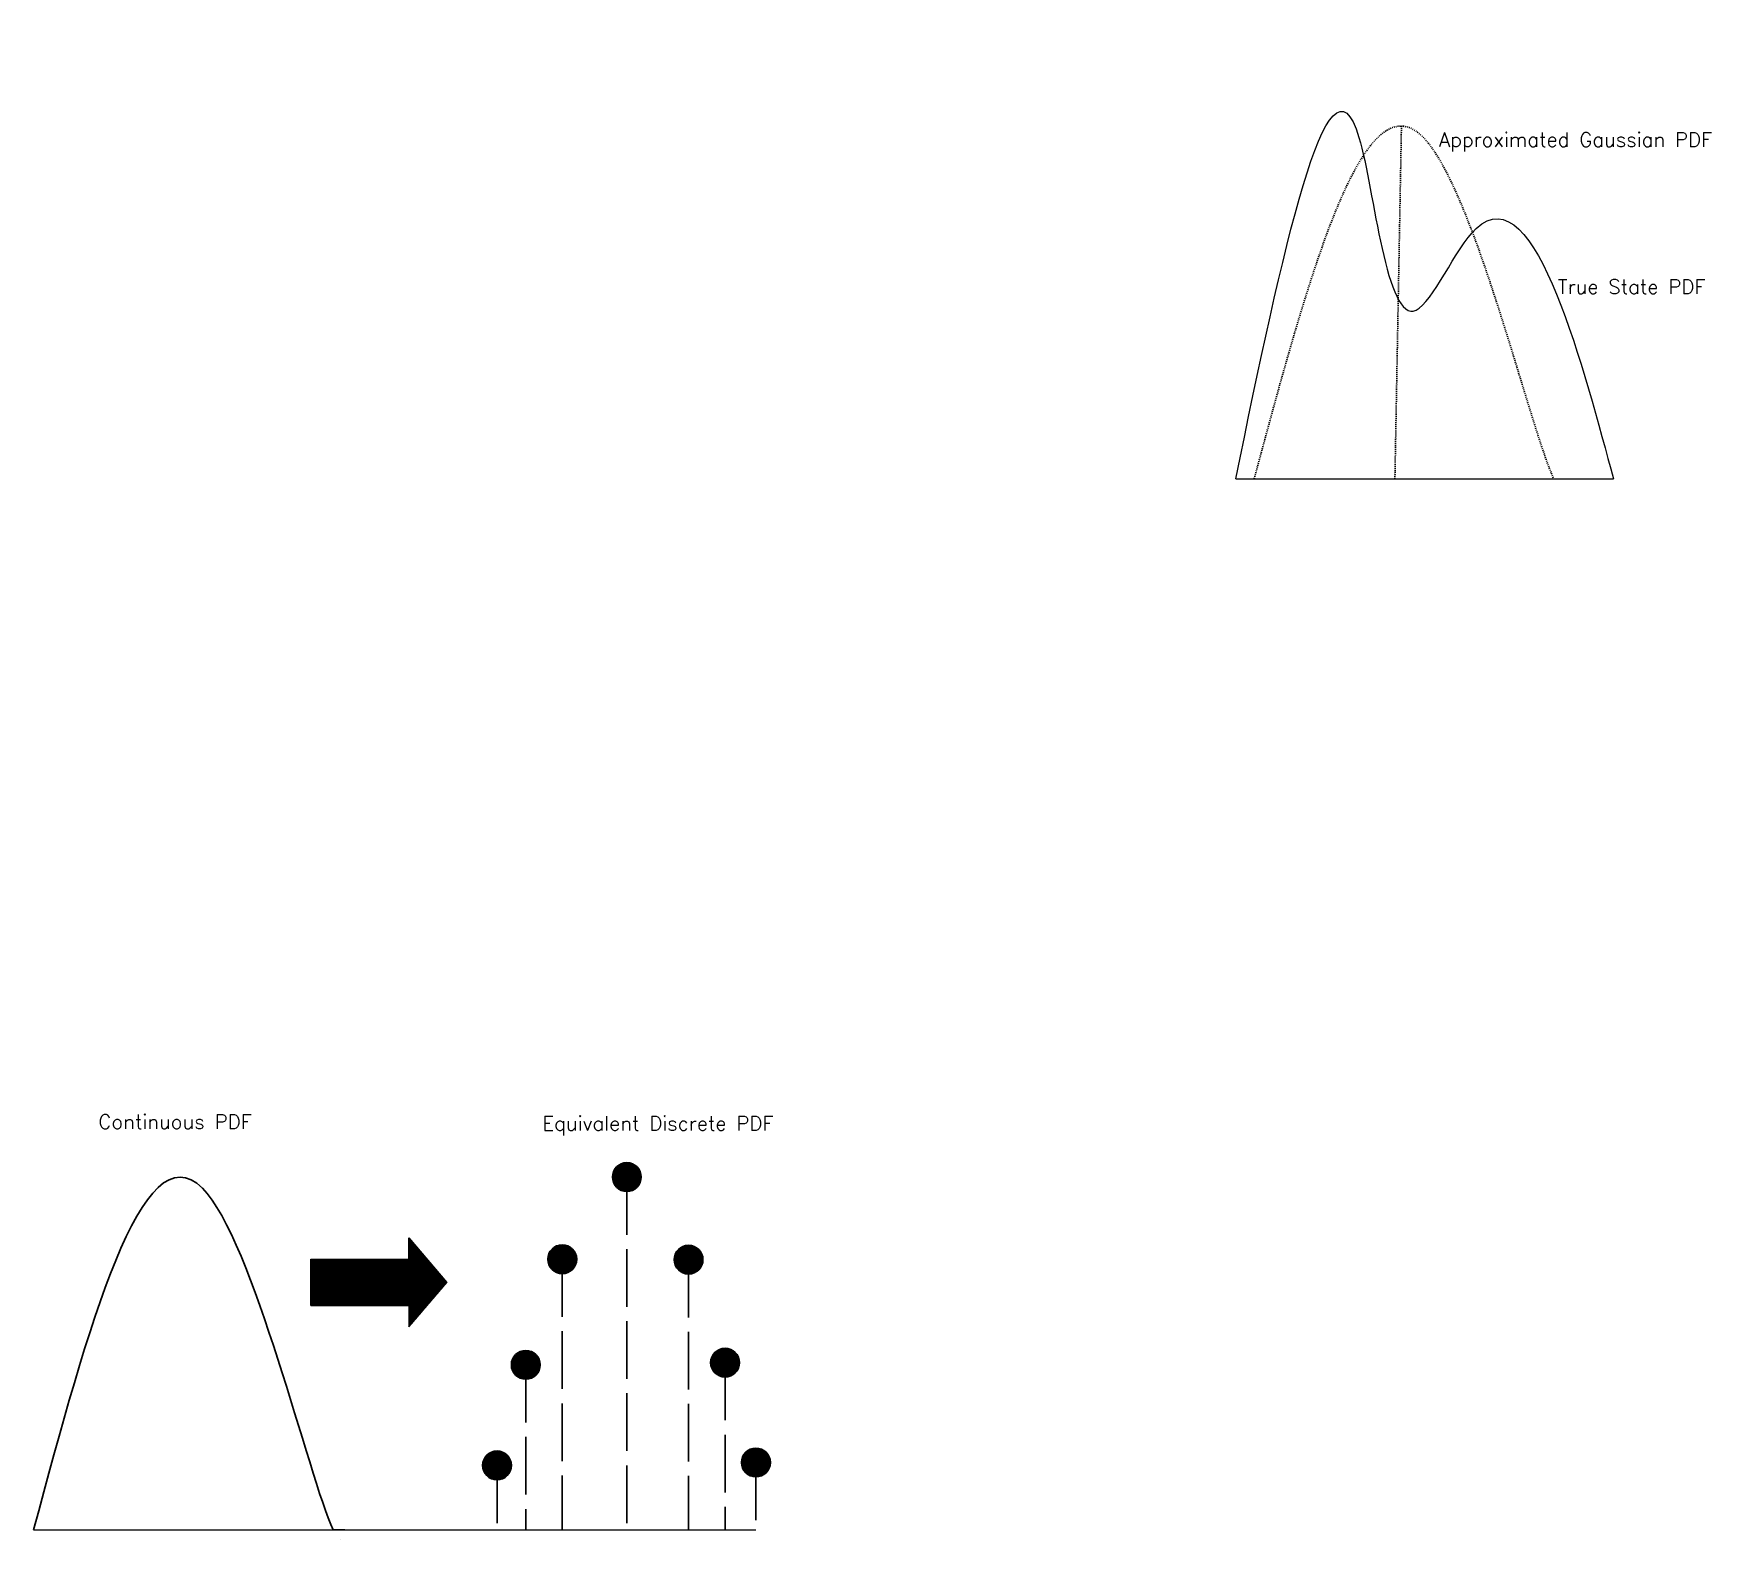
# Model space of a CAD drawing. Header units: inches. Extents: x 68 to 243, y 0 to 157.
import ezdxf

# ---------------------------------------------------------------- set-up
doc = ezdxf.new("R2010")
doc.units = ezdxf.units.IN
doc.header["$MEASUREMENT"] = 0
doc.linetypes.add('ACANSTGL', pattern=[0.11811, 0.07874, -0.03937])
doc.linetypes.add('AM_ISO02W050', pattern=[7.5, 6, -1.5])
doc.layers.add('AM_8', color=1, linetype='Continuous', lineweight=15)
doc.styles.get("Standard").update_dxf_attribs({"font": 'ROMANS.SHX'})
pattern_1 = [(45, (68.301312, -2e-14), (-0.0070710678, 0.0070710678), [])]

msp = doc.modelspace()

# ---------------------------------------------------------------- hatches: boundary and pattern name
at = {"layer": 'AM_8'}
h = msp.add_hatch(dxfattribs=at)
h.set_pattern_fill('_U', color=0, scale=0.01, angle=45, style=0, pattern_type=0)
h.set_pattern_definition(pattern_1)
edge = h.paths.add_edge_path()
edge.add_arc((129.69, 37.62), 1.5, 270, 551.4592)
edge.add_arc((129.69, 37.62), 1.5, 191.4592, 270)
h = msp.add_hatch(dxfattribs=at)
h.set_pattern_fill('_U', color=0, scale=0.01, angle=45, style=0, pattern_type=0)
h.set_pattern_definition(pattern_1)
h.paths.add_polyline_path([(107.02, 24.26), (107.02, 22.04), (110.97, 26.66), (107.02, 31.28), (107.02, 29.07), (96.81, 29.07), (96.81, 24.26), (98.93, 24.26)])
h = msp.add_hatch(dxfattribs=at)
h.set_pattern_fill('_U', color=0, scale=0.01, angle=45, style=0, pattern_type=0)
h.set_pattern_definition(pattern_1)
edge = h.paths.add_edge_path()
edge.add_arc((122.97, 29.07), 1.5, 270, 551.4592)
edge.add_arc((122.97, 29.07), 1.5, 191.4592, 270)
h = msp.add_hatch(dxfattribs=at)
h.set_pattern_fill('_U', color=0, scale=0.01, angle=45, style=0, pattern_type=0)
h.set_pattern_definition(pattern_1)
edge = h.paths.add_edge_path()
edge.add_arc((136.11, 29.02), 1.5, 270, 551.4592)
edge.add_arc((136.11, 29.02), 1.5, 191.4592, 270)
h = msp.add_hatch(dxfattribs=at)
h.set_pattern_fill('_U', color=0, scale=0.01, angle=45, style=0, pattern_type=0)
h.set_pattern_definition(pattern_1)
edge = h.paths.add_edge_path()
edge.add_arc((119.17, 18.08), 1.5, 270, 551.4592)
edge.add_arc((119.17, 18.08), 1.5, 191.4592, 270)
h = msp.add_hatch(dxfattribs=at)
h.set_pattern_fill('_U', color=0, scale=0.01, angle=45, style=0, pattern_type=0)
h.set_pattern_definition(pattern_1)
edge = h.paths.add_edge_path()
edge.add_arc((139.91, 18.31), 1.5, 270, 551.4592)
edge.add_arc((139.91, 18.31), 1.5, 191.4592, 270)
h = msp.add_hatch(dxfattribs=at)
h.set_pattern_fill('_U', color=0, scale=0.01, angle=45, style=0, pattern_type=0)
h.set_pattern_definition(pattern_1)
edge = h.paths.add_edge_path()
edge.add_arc((116.18, 7.62), 1.5, 270, 551.4592)
edge.add_arc((116.18, 7.62), 1.5, 191.4592, 270)
h = msp.add_hatch(dxfattribs=at)
h.set_pattern_fill('_U', color=0, scale=0.01, angle=45, style=0, pattern_type=0)
h.set_pattern_definition(pattern_1)
edge = h.paths.add_edge_path()
edge.add_arc((143.12, 7.92), 1.5, 270, 551.4592)
edge.add_arc((143.12, 7.92), 1.5, 191.4592, 270)

# ---------------------------------------------------------------- linework, layer by layer
at = {"linetype": 'ACANSTGL', "lineweight": 30}
msp.add_line((209.61, 110.28), (210.29, 146.97), dxfattribs=at)
for p, q in [((193.04, 110.28), (232.35, 110.28)), ((107.02, 29.07), (107.02, 31.28)), ((107.02, 31.28), (110.97, 26.66)), ((96.81, 29.07), (96.81, 24.26)), ((96.81, 29.07), (107.02, 29.07)), ((96.81, 24.26), (96.81, 29.07)), ((96.81, 29.07), (107.02, 29.07)), ((107.02, 22.04), (110.97, 26.66)), ((96.81, 24.26), (107.02, 24.26)), ((107.02, 24.26), (107.02, 22.04)), ((67.96, 0.93), (143.12, 0.93))]:
    msp.add_line(p, q)
at = {"linetype": 'AM_ISO02W050', "lineweight": 30}
for p, q in [((129.69, 37.62), (129.69, 0.93)), ((122.97, 29.07), (122.97, 0.93)), ((136.11, 29.02), (136.11, 0.93)), ((119.17, 18.08), (119.17, 0.93)), ((139.91, 18.31), (139.91, 0.93)), ((116.18, 7.62), (116.18, 0.93)), ((143.12, 7.92), (143.12, 0.93))]:
    msp.add_line(p, q, dxfattribs=at)
at = {"lineweight": 30}
for p, q in [((99.13, 0.93), (100.33, 0.93)), ((99.9, -0.08), (99.9, -0.08))]:
    msp.add_line(p, q, dxfattribs=at)
for centre in [(129.69, 37.62), (122.97, 29.07), (136.11, 29.02), (119.17, 18.08), (139.91, 18.31), (116.18, 7.62), (143.12, 7.92)]:
    msp.add_circle(centre, 1.5, dxfattribs=at)
at = {"lineweight": -3}
msp.add_open_spline([(193.04, 110.28), (197.85, 133.44), (205.06, 168.2), (209.38, 118.6), (222.41, 149.9), (229.43, 120.8), (232.35, 110.28)], degree=3, knots=[0, 0, 0, 0, 37.742398, 56.654385, 67.206838, 96.899605, 96.899605, 96.899605, 96.899605], dxfattribs=at)
at = {"linetype": 'ACANSTGL', "lineweight": 30}
msp.add_open_spline([(194.97, 110.28), (200.61, 131.23), (211.01, 169.85), (223.63, 115.61), (226.14, 110.28)], degree=3, knots=[0, 0, 0, 0, 39.637573, 73.068971, 73.068971, 73.068971, 73.068971], dxfattribs=at)
at = {"lineweight": 30}
msp.add_open_spline([(67.96, 0.93), (73.6, 21.88), (84, 60.5), (96.61, 6.26), (99.13, 0.93)], degree=3, knots=[0, 0, 0, 0, 39.637573, 73.068971, 73.068971, 73.068971, 73.068971], dxfattribs=at)

# ---------------------------------------------------------------- texts
for s, p in [('Approximated Gaussian PDF', (214.2, 144.81)), ('True State PDF', (226.55, 129.5))]:
    msp.add_text(s, height=1.5, dxfattribs=at).set_placement(p)
at = {"color": 0, "lineweight": 30}
for s, p in [('Continuous PDF', (74.71, 42.62)), ('Equivalent Discrete PDF', (120.9, 42.45))]:
    msp.add_text(s, height=1.5, dxfattribs=at).set_placement(p)

doc.saveas('drawing.dxf')
